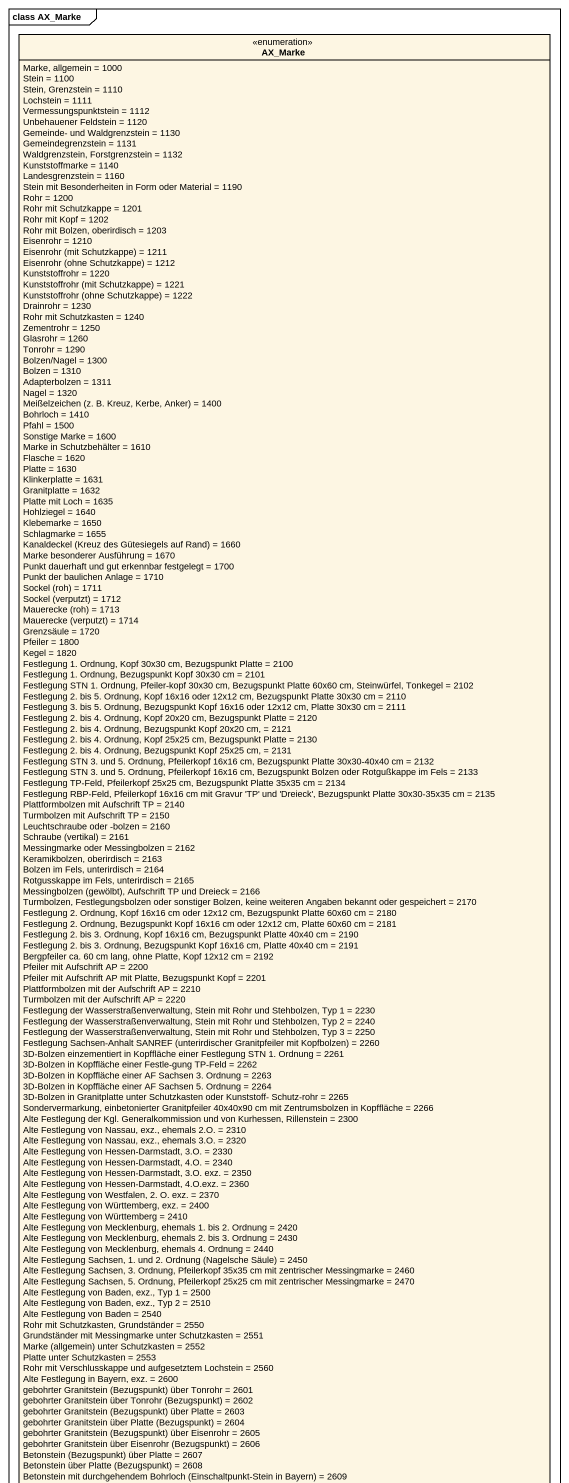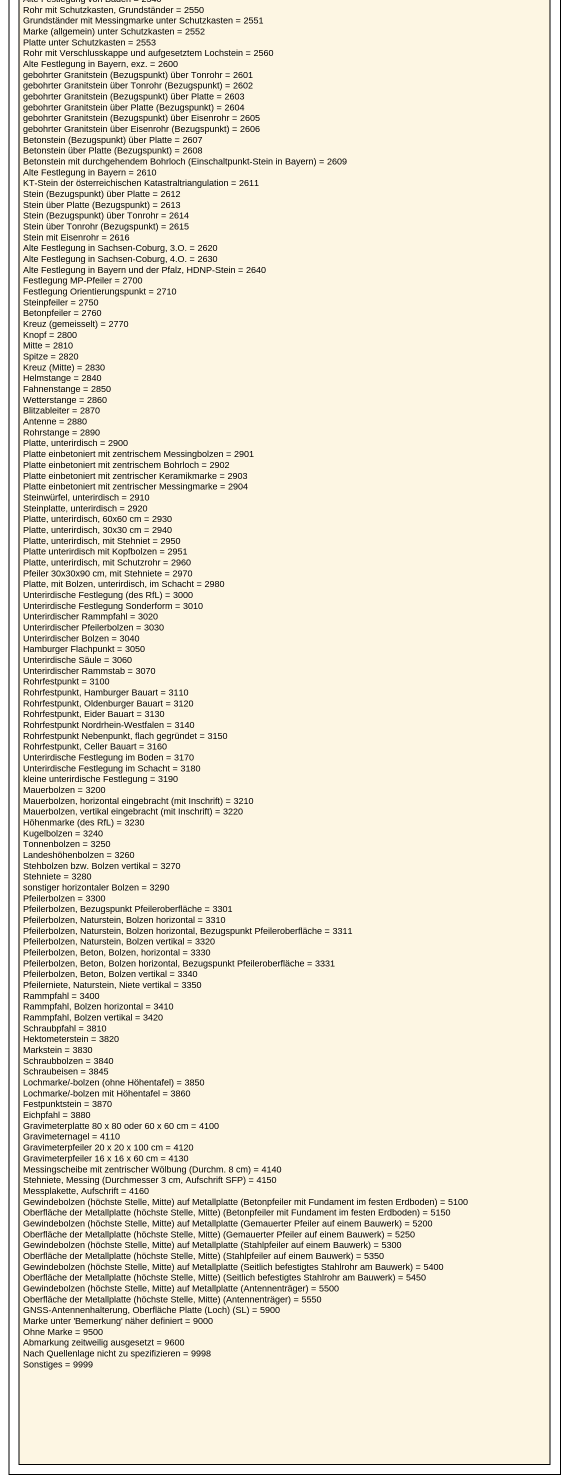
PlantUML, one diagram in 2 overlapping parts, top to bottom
@startuml
mainframe class AX_Marke
hide circle
hide empty members
enum AX_Marke {
  Marke, allgemein = 1000
  Stein = 1100
  Stein, Grenzstein = 1110
  Lochstein = 1111
  Vermessungspunktstein = 1112
  Unbehauener Feldstein = 1120
  Gemeinde- und Waldgrenzstein = 1130
  Gemeindegrenzstein = 1131
  Waldgrenzstein, Forstgrenzstein = 1132
  Kunststoffmarke = 1140
  Landesgrenzstein = 1160
  Stein mit Besonderheiten in Form oder Material = 1190
  Rohr = 1200
  Rohr mit Schutzkappe = 1201
  Rohr mit Kopf = 1202
  Rohr mit Bolzen, oberirdisch = 1203
  Eisenrohr = 1210
  {field} Eisenrohr (mit Schutzkappe) = 1211
  {field} Eisenrohr (ohne Schutzkappe) = 1212
  Kunststoffrohr = 1220
  {field} Kunststoffrohr (mit Schutzkappe) = 1221
  {field} Kunststoffrohr (ohne Schutzkappe) = 1222
  Drainrohr = 1230
  Rohr mit Schutzkasten = 1240
  Zementrohr = 1250
  Glasrohr = 1260
  Tonrohr = 1290
  Bolzen/Nagel = 1300
  Bolzen = 1310
  Adapterbolzen = 1311
  Nagel = 1320
  {field} Meißelzeichen (z. B. Kreuz, Kerbe, Anker) = 1400
  Bohrloch = 1410
  Pfahl = 1500
  Sonstige Marke = 1600
  Marke in Schutzbehälter = 1610
  Flasche = 1620
  Platte = 1630
  Klinkerplatte = 1631
  Granitplatte = 1632
  Platte mit Loch = 1635
  Hohlziegel = 1640
  Klebemarke = 1650
  Schlagmarke = 1655
  {field} Kanaldeckel (Kreuz des Gütesiegels auf Rand) = 1660
  Marke besonderer Ausführung = 1670
  Punkt dauerhaft und gut erkennbar festgelegt = 1700
  Punkt der baulichen Anlage = 1710
  {field} Sockel (roh) = 1711
  {field} Sockel (verputzt) = 1712
  {field} Mauerecke (roh) = 1713
  {field} Mauerecke (verputzt) = 1714
  Grenzsäule = 1720
  Pfeiler = 1800
  Kegel = 1820
  Festlegung 1. Ordnung, Kopf 30x30 cm, Bezugspunkt Platte = 2100
  Festlegung 1. Ordnung, Bezugspunkt Kopf 30x30 cm = 2101
  Festlegung STN 1. Ordnung, Pfeiler-kopf 30x30 cm, Bezugspunkt Platte 60x60 cm, Steinwürfel, Tonkegel = 2102
  Festlegung 2. bis 5. Ordnung, Kopf 16x16 oder 12x12 cm, Bezugspunkt Platte 30x30 cm = 2110
  Festlegung 3. bis 5. Ordnung, Bezugspunkt Kopf 16x16 oder 12x12 cm, Platte 30x30 cm = 2111
  Festlegung 2. bis 4. Ordnung, Kopf 20x20 cm, Bezugspunkt Platte = 2120
  Festlegung 2. bis 4. Ordnung, Bezugspunkt Kopf 20x20 cm, = 2121
  Festlegung 2. bis 4. Ordnung, Kopf 25x25 cm, Bezugspunkt Platte = 2130
  Festlegung 2. bis 4. Ordnung, Bezugspunkt Kopf 25x25 cm, = 2131
  Festlegung STN 3. und 5. Ordnung, Pfeilerkopf 16x16 cm, Bezugspunkt Platte 30x30-40x40 cm = 2132
  Festlegung STN 3. und 5. Ordnung, Pfeilerkopf 16x16 cm, Bezugspunkt Bolzen oder Rotgußkappe im Fels = 2133
  Festlegung TP-Feld, Pfeilerkopf 25x25 cm, Bezugspunkt Platte 35x35 cm = 2134
  Festlegung RBP-Feld, Pfeilerkopf 16x16 cm mit Gravur 'TP' und 'Dreieck', Bezugspunkt Platte 30x30-35x35 cm = 2135
  Plattformbolzen mit Aufschrift TP = 2140
  Turmbolzen mit Aufschrift TP = 2150
  Leuchtschraube oder -bolzen = 2160
  {field} Schraube (vertikal) = 2161
  Messingmarke oder Messingbolzen = 2162
  Keramikbolzen, oberirdisch = 2163
  Bolzen im Fels, unterirdisch = 2164
  Rotgusskappe im Fels, unterirdisch = 2165
  {field} Messingbolzen (gewölbt), Aufschrift TP und Dreieck = 2166
  Turmbolzen, Festlegungsbolzen oder sonstiger Bolzen, keine weiteren Angaben bekannt oder gespeichert = 2170
  Festlegung 2. Ordnung, Kopf 16x16 cm oder 12x12 cm, Bezugspunkt Platte 60x60 cm = 2180
  Festlegung 2. Ordnung, Bezugspunkt Kopf 16x16 cm oder 12x12 cm, Platte 60x60 cm = 2181
  Festlegung 2. bis 3. Ordnung, Kopf 16x16 cm, Bezugspunkt Platte 40x40 cm = 2190
  Festlegung 2. bis 3. Ordnung, Bezugspunkt Kopf 16x16 cm, Platte 40x40 cm = 2191
  Bergpfeiler ca. 60 cm lang, ohne Platte, Kopf 12x12 cm = 2192
  Pfeiler mit Aufschrift AP = 2200
  Pfeiler mit Aufschrift AP mit Platte, Bezugspunkt Kopf = 2201
  Plattformbolzen mit der Aufschrift AP = 2210
  Turmbolzen mit der Aufschrift AP = 2220
  Festlegung der Wasserstraßenverwaltung, Stein mit Rohr und Stehbolzen, Typ 1 = 2230
  Festlegung der Wasserstraßenverwaltung, Stein mit Rohr und Stehbolzen, Typ 2 = 2240
  Festlegung der Wasserstraßenverwaltung, Stein mit Rohr und Stehbolzen, Typ 3 = 2250
  {field} Festlegung Sachsen-Anhalt SANREF (unterirdischer Granitpfeiler mit Kopfbolzen) = 2260
  3D-Bolzen einzementiert in Kopffläche einer Festlegung STN 1. Ordnung = 2261
  3D-Bolzen in Kopffläche einer Festle-gung TP-Feld = 2262
  3D-Bolzen in Kopffläche einer AF Sachsen 3. Ordnung = 2263
  3D-Bolzen in Kopffläche einer AF Sachsen 5. Ordnung = 2264
  3D-Bolzen in Granitplatte unter Schutzkasten oder Kunststoff- Schutz-rohr = 2265
  Sondervermarkung, einbetonierter Granitpfeiler 40x40x90 cm mit Zentrumsbolzen in Kopffläche = 2266
  Alte Festlegung der Kgl. Generalkommission und von Kurhessen, Rillenstein = 2300
  Alte Festlegung von Nassau, exz., ehemals 2.O. = 2310
  Alte Festlegung von Nassau, exz., ehemals 3.O. = 2320
  Alte Festlegung von Hessen-Darmstadt, 3.O. = 2330
  Alte Festlegung von Hessen-Darmstadt, 4.O. = 2340
  Alte Festlegung von Hessen-Darmstadt, 3.O. exz. = 2350
  Alte Festlegung von Hessen-Darmstadt, 4.O.exz. = 2360
  Alte Festlegung von Westfalen, 2. O. exz. = 2370
  Alte Festlegung von Württemberg, exz. = 2400
  Alte Festlegung von Württemberg = 2410
  Alte Festlegung von Mecklenburg, ehemals 1. bis 2. Ordnung = 2420
  Alte Festlegung von Mecklenburg, ehemals 2. bis 3. Ordnung = 2430
  Alte Festlegung von Mecklenburg, ehemals 4. Ordnung = 2440
  {field} Alte Festlegung Sachsen, 1. und 2. Ordnung (Nagelsche Säule) = 2450
  Alte Festlegung Sachsen, 3. Ordnung, Pfeilerkopf 35x35 cm mit zentrischer Messingmarke = 2460
  Alte Festlegung Sachsen, 5. Ordnung, Pfeilerkopf 25x25 cm mit zentrischer Messingmarke = 2470
  Alte Festlegung von Baden, exz., Typ 1 = 2500
  Alte Festlegung von Baden, exz., Typ 2 = 2510
  Alte Festlegung von Baden = 2540
  Rohr mit Schutzkasten, Grundständer = 2550
  Grundständer mit Messingmarke unter Schutzkasten = 2551
  {field} Marke (allgemein) unter Schutzkasten = 2552
  Platte unter Schutzkasten = 2553
  Rohr mit Verschlusskappe und aufgesetztem Lochstein = 2560
  Alte Festlegung in Bayern, exz. = 2600
  {field} gebohrter Granitstein (Bezugspunkt) über Tonrohr = 2601
  {field} gebohrter Granitstein über Tonrohr (Bezugspunkt) = 2602
  {field} gebohrter Granitstein (Bezugspunkt) über Platte = 2603
  {field} gebohrter Granitstein über Platte (Bezugspunkt) = 2604
  {field} gebohrter Granitstein (Bezugspunkt) über Eisenrohr = 2605
  {field} gebohrter Granitstein über Eisenrohr (Bezugspunkt) = 2606
  {field} Betonstein (Bezugspunkt) über Platte = 2607
  {field} Betonstein über Platte (Bezugspunkt) = 2608
  {field} Betonstein mit durchgehendem Bohrloch (Einschaltpunkt-Stein in Bayern) = 2609
  Alte Festlegung in Bayern = 2610
  KT-Stein der österreichischen Katastraltriangulation = 2611
  {field} Stein (Bezugspunkt) über Platte = 2612
  {field} Stein über Platte (Bezugspunkt) = 2613
  {field} Stein (Bezugspunkt) über Tonrohr = 2614
  {field} Stein über Tonrohr (Bezugspunkt) = 2615
  Stein mit Eisenrohr = 2616
  Alte Festlegung in Sachsen-Coburg, 3.O. = 2620
  Alte Festlegung in Sachsen-Coburg, 4.O. = 2630
  Alte Festlegung in Bayern und der Pfalz, HDNP-Stein = 2640
  Festlegung MP-Pfeiler = 2700
  Festlegung Orientierungspunkt = 2710
  Steinpfeiler = 2750
  Betonpfeiler = 2760
  {field} Kreuz (gemeisselt) = 2770
  Knopf = 2800
  Mitte = 2810
  Spitze = 2820
  {field} Kreuz (Mitte) = 2830
  Helmstange = 2840
  Fahnenstange = 2850
  Wetterstange = 2860
  Blitzableiter = 2870
  Antenne = 2880
  Rohrstange = 2890
  Platte, unterirdisch = 2900
  Platte einbetoniert mit zentrischem Messingbolzen = 2901
  Platte einbetoniert mit zentrischem Bohrloch = 2902
  Platte einbetoniert mit zentrischer Keramikmarke = 2903
  Platte einbetoniert mit zentrischer Messingmarke = 2904
  Steinwürfel, unterirdisch = 2910
  Steinplatte, unterirdisch = 2920
  Platte, unterirdisch, 60x60 cm = 2930
  Platte, unterirdisch, 30x30 cm = 2940
  Platte, unterirdisch, mit Stehniet = 2950
  Platte unterirdisch mit Kopfbolzen = 2951
  Platte, unterirdisch, mit Schutzrohr = 2960
  Pfeiler 30x30x90 cm, mit Stehniete = 2970
  Platte, mit Bolzen, unterirdisch, im Schacht = 2980
  {field} Unterirdische Festlegung (des RfL) = 3000
  Unterirdische Festlegung Sonderform = 3010
  Unterirdischer Rammpfahl = 3020
  Unterirdischer Pfeilerbolzen = 3030
  Unterirdischer Bolzen = 3040
  Hamburger Flachpunkt = 3050
  Unterirdische Säule = 3060
  Unterirdischer Rammstab = 3070
  Rohrfestpunkt = 3100
  Rohrfestpunkt, Hamburger Bauart = 3110
  Rohrfestpunkt, Oldenburger Bauart = 3120
  Rohrfestpunkt, Eider Bauart = 3130
  Rohrfestpunkt Nordrhein-Westfalen = 3140
  Rohrfestpunkt Nebenpunkt, flach gegründet = 3150
  Rohrfestpunkt, Celler Bauart = 3160
  Unterirdische Festlegung im Boden = 3170
  Unterirdische Festlegung im Schacht = 3180
  kleine unterirdische Festlegung = 3190
  Mauerbolzen = 3200
  {field} Mauerbolzen, horizontal eingebracht (mit Inschrift) = 3210
  {field} Mauerbolzen, vertikal eingebracht (mit Inschrift) = 3220
  {field} Höhenmarke (des RfL) = 3230
  Kugelbolzen = 3240
  Tonnenbolzen = 3250
  Landeshöhenbolzen = 3260
  Stehbolzen bzw. Bolzen vertikal = 3270
  Stehniete = 3280
  sonstiger horizontaler Bolzen = 3290
  Pfeilerbolzen = 3300
  Pfeilerbolzen, Bezugspunkt Pfeileroberfläche = 3301
  Pfeilerbolzen, Naturstein, Bolzen horizontal = 3310
  Pfeilerbolzen, Naturstein, Bolzen horizontal, Bezugspunkt Pfeileroberfläche = 3311
  Pfeilerbolzen, Naturstein, Bolzen vertikal = 3320
  Pfeilerbolzen, Beton, Bolzen, horizontal = 3330
  Pfeilerbolzen, Beton, Bolzen horizontal, Bezugspunkt Pfeileroberfläche = 3331
  Pfeilerbolzen, Beton, Bolzen vertikal = 3340
  Pfeilerniete, Naturstein, Niete vertikal = 3350
  Rammpfahl = 3400
  Rammpfahl, Bolzen horizontal = 3410
  Rammpfahl, Bolzen vertikal = 3420
  Schraubpfahl = 3810
  Hektometerstein = 3820
  Markstein = 3830
  Schraubbolzen = 3840
  Schraubeisen = 3845
  {field} Lochmarke/-bolzen (ohne Höhentafel) = 3850
  Lochmarke/-bolzen mit Höhentafel = 3860
  Festpunktstein = 3870
  Eichpfahl = 3880
  Gravimeterplatte 80 x 80 oder 60 x 60 cm = 4100
  Gravimeternagel = 4110
  Gravimeterpfeiler 20 x 20 x 100 cm = 4120
  Gravimeterpfeiler 16 x 16 x 60 cm = 4130
  {field} Messingscheibe mit zentrischer Wölbung (Durchm. 8 cm) = 4140
  {field} Stehniete, Messing (Durchmesser 3 cm, Aufschrift SFP) = 4150
  Messplakette, Aufschrift = 4160
  {field} Gewindebolzen (höchste Stelle, Mitte) auf Metallplatte (Betonpfeiler mit Fundament im festen Erdboden) = 5100
  {field} Oberfläche der Metallplatte (höchste Stelle, Mitte) (Betonpfeiler mit Fundament im festen Erdboden) = 5150
  {field} Gewindebolzen (höchste Stelle, Mitte) auf Metallplatte (Gemauerter Pfeiler auf einem Bauwerk) = 5200
  {field} Oberfläche der Metallplatte (höchste Stelle, Mitte) (Gemauerter Pfeiler auf einem Bauwerk) = 5250
  {field} Gewindebolzen (höchste Stelle, Mitte) auf Metallplatte (Stahlpfeiler auf einem Bauwerk) = 5300
  {field} Oberfläche der Metallplatte (höchste Stelle, Mitte) (Stahlpfeiler auf einem Bauwerk) = 5350
  {field} Gewindebolzen (höchste Stelle, Mitte) auf Metallplatte (Seitlich befestigtes Stahlrohr am Bauwerk) = 5400
  {field} Oberfläche der Metallplatte (höchste Stelle, Mitte) (Seitlich befestigtes Stahlrohr am Bauwerk) = 5450
  {field} Gewindebolzen (höchste Stelle, Mitte) auf Metallplatte (Antennenträger) = 5500
  {field} Oberfläche der Metallplatte (höchste Stelle, Mitte) (Antennenträger) = 5550
  {field} GNSS-Antennenhalterung, Oberfläche Platte (Loch) (SL) = 5900
  Marke unter 'Bemerkung' näher definiert = 9000
  Ohne Marke = 9500
  Abmarkung zeitweilig ausgesetzt = 9600
  Nach Quellenlage nicht zu spezifizieren = 9998
  Sonstiges = 9999
}
@enduml
